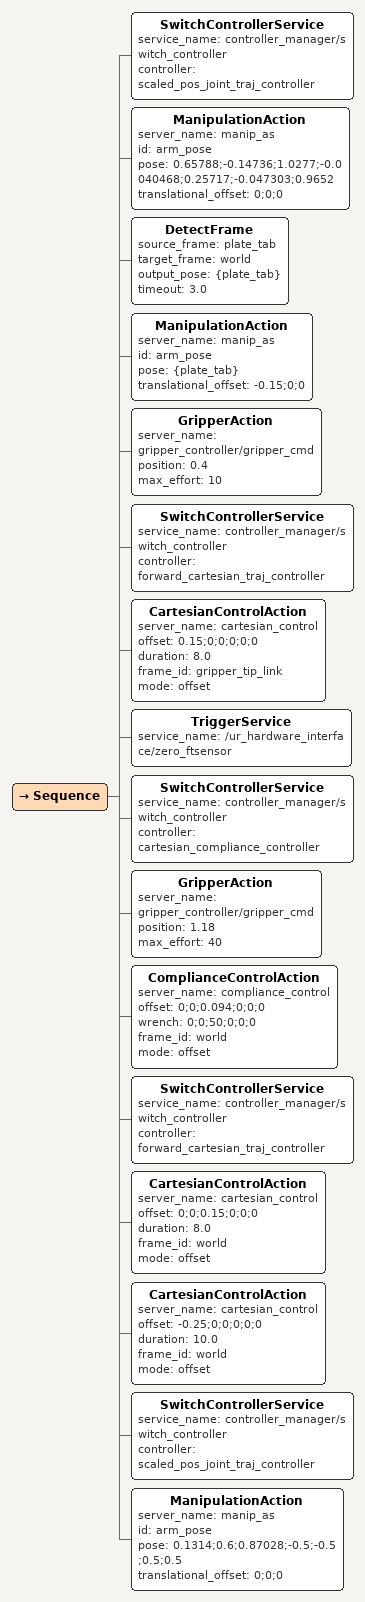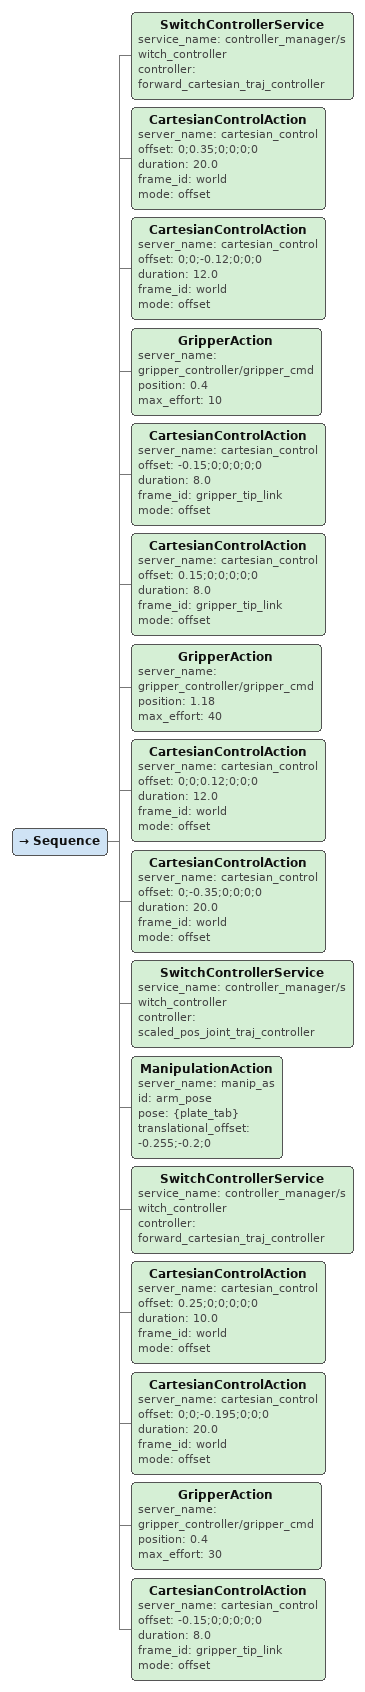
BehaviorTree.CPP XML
<Sequence>

    <SwitchControllerService service_name="controller_manager/switch_controller" controller="scaled_pos_joint_traj_controller"/>

    <ManipulationAction server_name="manip_as" id="arm_pose" pose="0.65788;-0.14736;1.0277;-0.0040468;0.25717;-0.047303;0.9652" translational_offset="0;0;0"/>

    <DetectFrame source_frame="plate_tab" target_frame="world" output_pose="{plate_tab}" timeout="3.0"/>

    <ManipulationAction server_name="manip_as" id="arm_pose" pose="{plate_tab}" translational_offset="-0.15;0;0"/>

    <GripperAction server_name="gripper_controller/gripper_cmd" position="0.4" max_effort="10"/>

    <SwitchControllerService service_name="controller_manager/switch_controller" controller="forward_cartesian_traj_controller"/>

    <CartesianControlAction server_name="cartesian_control" offset="0.15;0;0;0;0;0" duration="8.0" frame_id="gripper_tip_link" mode="offset"/>

    <!-- COMPLIANCE -->
    <TriggerService service_name="/ur_hardware_interface/zero_ftsensor"/>

    <SwitchControllerService service_name="controller_manager/switch_controller" controller="cartesian_compliance_controller"/>

    <GripperAction server_name="gripper_controller/gripper_cmd" position="1.18" max_effort="40"/>

    <ComplianceControlAction server_name="compliance_control" offset="0;0;0.094;0;0;0" wrench="0;0;50;0;0;0" frame_id="world" mode="offset"/>

    <!-- CARTESIAN -->

    <!-- TRANSFER ROUTINE -->

    <SwitchControllerService service_name="controller_manager/switch_controller" controller="forward_cartesian_traj_controller"/>

    <CartesianControlAction server_name="cartesian_control" offset="0;0;0.15;0;0;0" duration="8.0" frame_id="world" mode="offset"/>

    <CartesianControlAction server_name="cartesian_control" offset="-0.25;0;0;0;0;0" duration="10.0" frame_id="world" mode="offset"/>

    <SwitchControllerService service_name="controller_manager/switch_controller" controller="scaled_pos_joint_traj_controller"/>

    <ManipulationAction server_name="manip_as" id="arm_pose" pose="0.1314;0.6;0.87028;-0.5;-0.5;0.5;0.5" translational_offset="0;0;0"/>

</Sequence>

<Sequence>

    <SwitchControllerService service_name="controller_manager/switch_controller" controller="forward_cartesian_traj_controller"/>

    <CartesianControlAction server_name="cartesian_control" offset="0;0.35;0;0;0;0" duration="20.0" frame_id="world" mode="offset"/>

    <CartesianControlAction server_name="cartesian_control" offset="0;0;-0.12;0;0;0" duration="12.0" frame_id="world" mode="offset"/>

    <GripperAction server_name="gripper_controller/gripper_cmd" position="0.4" max_effort="10"/>

    <CartesianControlAction server_name="cartesian_control" offset="-0.15;0;0;0;0;0" duration="8.0" frame_id="gripper_tip_link" mode="offset"/>

    <CartesianControlAction server_name="cartesian_control" offset="0.15;0;0;0;0;0" duration="8.0" frame_id="gripper_tip_link" mode="offset"/>

    <GripperAction server_name="gripper_controller/gripper_cmd" position="1.18" max_effort="40"/>

    <CartesianControlAction server_name="cartesian_control" offset="0;0;0.12;0;0;0" duration="12.0" frame_id="world" mode="offset"/>

    <CartesianControlAction server_name="cartesian_control" offset="0;-0.35;0;0;0;0" duration="20.0" frame_id="world" mode="offset"/>

    <SwitchControllerService service_name="controller_manager/switch_controller" controller="scaled_pos_joint_traj_controller"/>

    <ManipulationAction server_name="manip_as" id="arm_pose" pose="{plate_tab}" translational_offset="-0.255;-0.2;0"/>

    <SwitchControllerService service_name="controller_manager/switch_controller" controller="forward_cartesian_traj_controller"/>

    <CartesianControlAction server_name="cartesian_control" offset="0.25;0;0;0;0;0" duration="10.0" frame_id="world" mode="offset"/>

    <CartesianControlAction server_name="cartesian_control" offset="0;0;-0.195;0;0;0" duration="20.0" frame_id="world" mode="offset"/>

    <GripperAction server_name="gripper_controller/gripper_cmd" position="0.4" max_effort="30"/>

    <CartesianControlAction server_name="cartesian_control" offset="-0.15;0;0;0;0;0" duration="8.0" frame_id="gripper_tip_link" mode="offset"/>

</Sequence>
